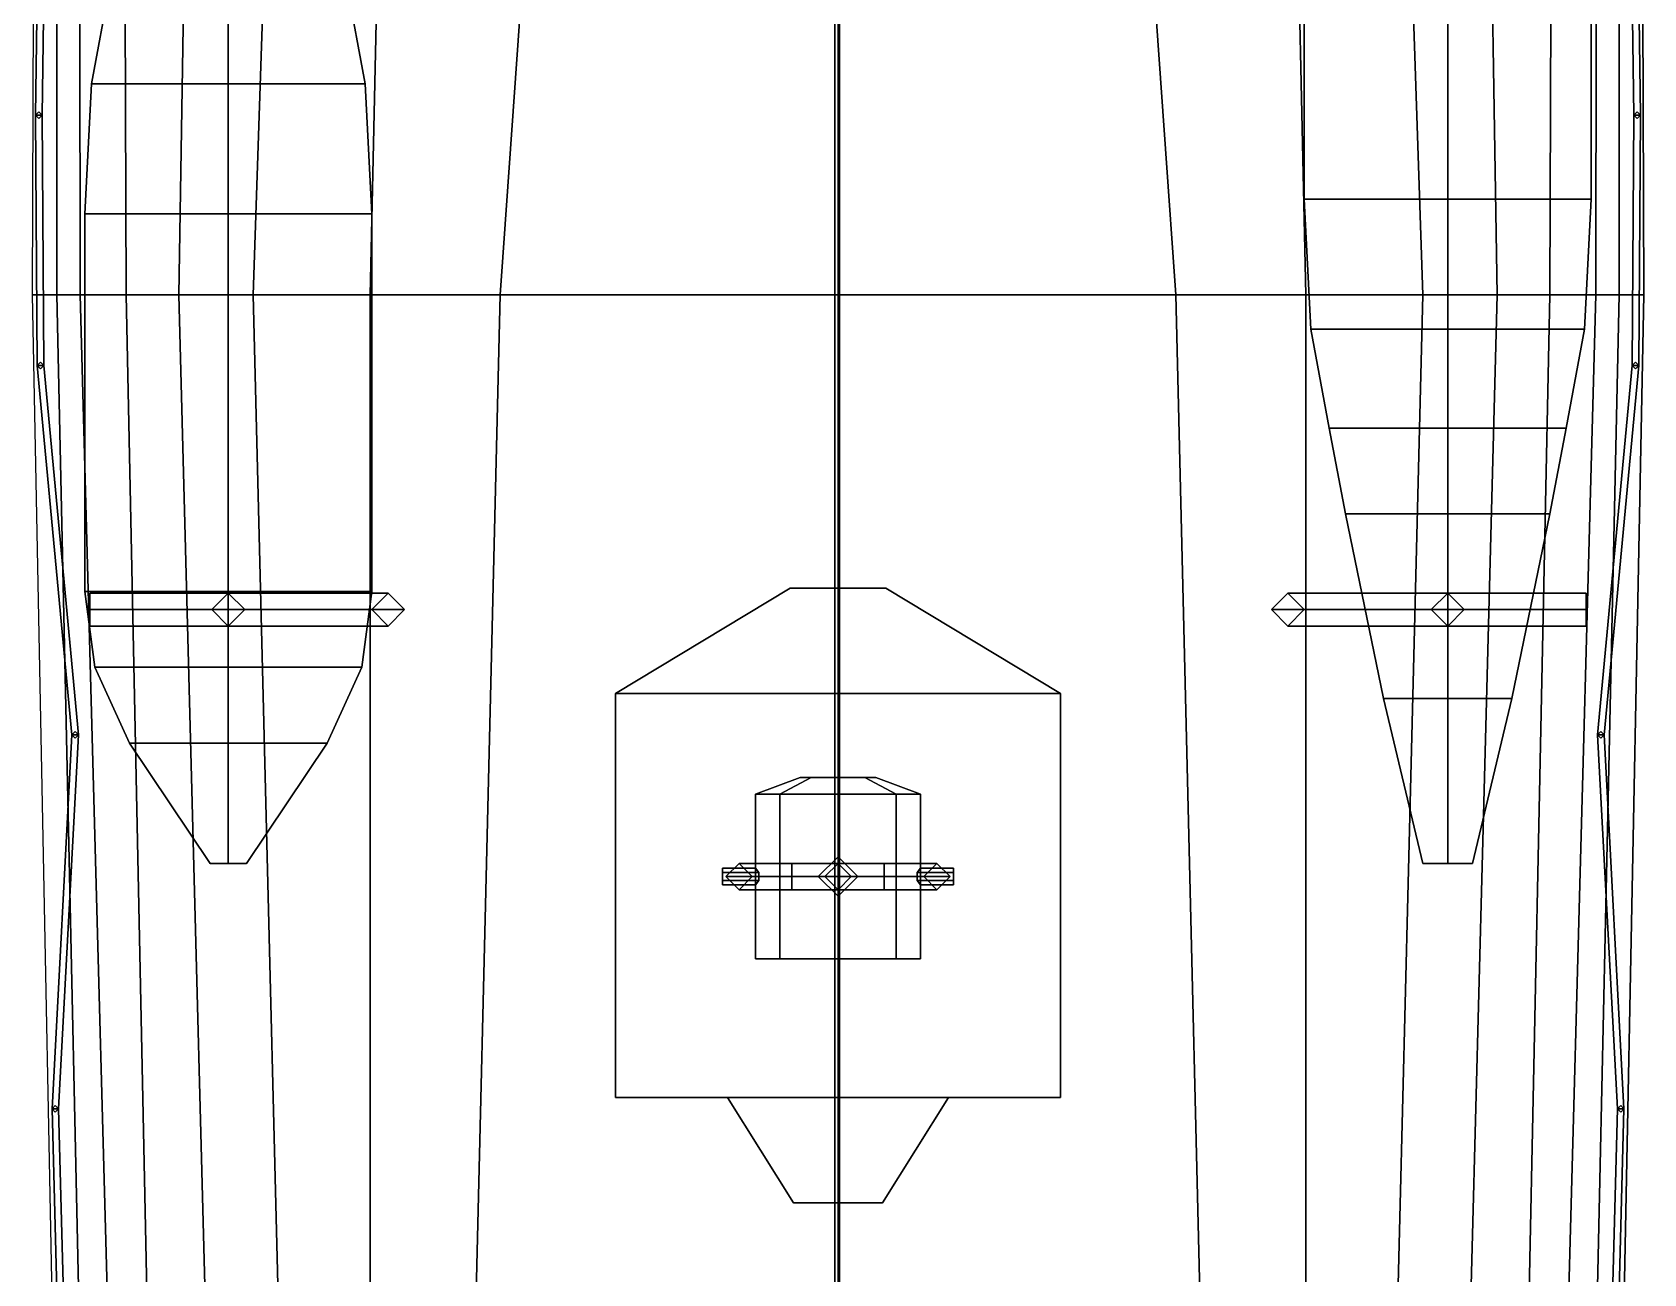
# Model space of a CAD drawing. Header units: millimetres. Extents: x -5 to 5, y -43 to 71.
# Drawn here: x -4.89 to 4.89, y -13.67 to -6.14 of the extents above; entities that cross this region are included whole.
import ezdxf

# ---------------------------------------------------------------- set-up
doc = ezdxf.new("R2010")
doc.units = ezdxf.units.MM
for name, color, linetype in [('boat', 3, 'Continuous'), ('hull2', 7, 'Continuous'), ('railings', 6, 'Continuous')]:
    doc.layers.add(name, color=color, linetype=linetype)

msp = doc.modelspace()

# ---------------------------------------------------------------- linework, layer by layer
for points in [[(-0.02, -15.82, 11.55), (0.01, -15.82, 11.57), (0.01, 6.67, 18.76), (-0.02, 6.67, 18.74)], [(0.01, -15.82, 11.53), (-0.02, -15.82, 11.55), (-0.02, 6.67, 18.74), (0.01, 6.67, 18.72)], [(0.01, -15.82, 11.57), (0.01, -15.82, 11.53), (0.01, 6.67, 18.72), (0.01, 6.67, 18.76)], [(-4.86, 0.9, 2.71), (-4.89, -7.73, 2.73), (4.89, -7.73, 2.73), (4.86, 0.9, 2.71)], [(2.05, -7.73, -2.57), (0, -7.73, -2.62), (0, 0.9, -2.72), (1.44, 0.9, -2.71)], [(2.65, 0.9, -2.61), (2.84, -7.73, -2.43), (2.05, -7.73, -2.57), (1.44, 0.9, -2.71)], [(3.26, 0.9, -2.45), (3.55, -7.73, -2.15), (2.84, -7.73, -2.43), (2.65, 0.9, -2.61)], [(3.86, 0.9, -2.15), (4, -7.73, -1.81), (3.55, -7.73, -2.15), (3.26, 0.9, -2.45)], [(4.35, 0.9, -1.63), (4.32, -7.73, -1.41), (4, -7.73, -1.81), (3.86, 0.9, -2.15)], [(4.61, 0.9, -1.05), (4.6, -7.73, -0.78), (4.32, -7.73, -1.41), (4.35, 0.9, -1.63)], [(4.74, 0.9, -0.26), (4.74, -7.73, -0.23), (4.6, -7.73, -0.78), (4.61, 0.9, -1.05)], [(4.86, 0.9, 2.71), (4.89, -7.73, 2.73), (4.74, -7.73, -0.23), (4.74, 0.9, -0.26)], [(-4.89, -7.73, 2.73), (-4.71, -16.9, 2.79), (4.71, -16.9, 2.79), (4.89, -7.73, 2.73)], [(2.27, -16.9, -2.25), (0, -16.9, -2.65), (0, -7.73, -2.62), (2.05, -7.73, -2.57)], [(2.84, -7.73, -2.43), (2.84, -16.9, -2.09), (2.27, -16.9, -2.25), (2.05, -7.73, -2.57)], [(3.55, -7.73, -2.15), (3.32, -16.9, -1.87), (2.84, -16.9, -2.09), (2.84, -7.73, -2.43)], [(4, -7.73, -1.81), (3.76, -16.9, -1.6), (3.32, -16.9, -1.87), (3.55, -7.73, -2.15)], [(4.32, -7.73, -1.41), (4.13, -16.9, -1.2), (3.76, -16.9, -1.6), (4, -7.73, -1.81)], [(4.6, -7.73, -0.78), (4.35, -16.9, -0.81), (4.13, -16.9, -1.2), (4.32, -7.73, -1.41)], [(4.74, -7.73, -0.23), (4.54, -16.9, -0.27), (4.35, -16.9, -0.81), (4.6, -7.73, -0.78)], [(4.89, -7.73, 2.73), (4.71, -16.9, 2.79), (4.54, -16.9, -0.27), (4.74, -7.73, -0.23)], [(-4.54, -9.74, 6.84), (-4.54, -9.64, 6.94), (-4.54, -9.54, 6.84), (-4.54, -9.64, 6.74)], [(-2.63, -9.64, 6.94), (-2.73, -9.54, 6.84), (-4.54, -9.54, 6.84), (-4.54, -9.64, 6.94)], [(-2.73, -9.54, 6.84), (-2.83, -9.64, 6.74), (-4.54, -9.64, 6.74), (-4.54, -9.54, 6.84)], [(-3.7, -9.54, 2.74), (-3.8, -9.64, 2.74), (-2.83, -9.64, 4), (-2.73, -9.54, 3.95)], [(-3.6, -9.64, 2.74), (-3.7, -9.54, 2.74), (-2.73, -9.54, 3.95), (-2.63, -9.64, 3.9)], [(-2.73, -9.54, 3.95), (-2.83, -9.64, 4), (-2.83, -9.64, 6.74), (-2.73, -9.54, 6.84)], [(-2.63, -9.64, 3.9), (-2.73, -9.54, 3.95), (-2.73, -9.54, 6.84), (-2.63, -9.64, 6.94)], [(-0.29, -9.51, 5.23), (-1.35, -10.15, 5.23), (1.35, -10.15, 5.23), (0.29, -9.51, 5.23)], [(-0.29, -9.51, 2.74), (-1.35, -10.15, 2.74), (-1.35, -10.15, 5.23), (-0.29, -9.51, 5.23)], [(0.29, -9.51, 5.23), (0.29, -9.51, 2.74), (-0.29, -9.51, 2.74), (-0.29, -9.51, 5.23)], [(1.35, -10.15, 5.23), (1.35, -10.15, 2.74), (0.29, -9.51, 2.74), (0.29, -9.51, 5.23)], [(2.73, -9.54, 6.84), (2.63, -9.64, 6.94), (4.54, -9.64, 6.94), (4.54, -9.54, 6.84)], [(2.73, -9.54, 3.95), (2.63, -9.64, 3.9), (2.63, -9.64, 6.94), (2.73, -9.54, 6.84)], [(3.7, -9.54, 2.74), (3.6, -9.64, 2.74), (2.63, -9.64, 3.9), (2.73, -9.54, 3.95)], [(2.83, -9.64, 6.74), (2.73, -9.54, 6.84), (4.54, -9.54, 6.84), (4.54, -9.64, 6.74)], [(2.83, -9.64, 4), (2.73, -9.54, 3.95), (2.73, -9.54, 6.84), (2.83, -9.64, 6.74)], [(3.8, -9.64, 2.74), (3.7, -9.54, 2.74), (2.73, -9.54, 3.95), (2.83, -9.64, 4)], [(4.54, -9.54, 6.84), (4.54, -9.64, 6.94), (4.54, -9.74, 6.84), (4.54, -9.64, 6.74)], [(-2.73, -9.74, 6.84), (-2.63, -9.64, 6.94), (-4.54, -9.64, 6.94), (-4.54, -9.74, 6.84)], [(-2.83, -9.64, 6.74), (-2.73, -9.74, 6.84), (-4.54, -9.74, 6.84), (-4.54, -9.64, 6.74)], [(-3.8, -9.64, 2.74), (-3.7, -9.74, 2.74), (-2.73, -9.74, 3.95), (-2.83, -9.64, 4)], [(-3.7, -9.74, 2.74), (-3.6, -9.64, 2.74), (-2.63, -9.64, 3.9), (-2.73, -9.74, 3.95)], [(-2.83, -9.64, 4), (-2.73, -9.74, 3.95), (-2.73, -9.74, 6.84), (-2.83, -9.64, 6.74)], [(-2.73, -9.74, 3.95), (-2.63, -9.64, 3.9), (-2.63, -9.64, 6.94), (-2.73, -9.74, 6.84)], [(2.63, -9.64, 6.94), (2.73, -9.74, 6.84), (4.54, -9.74, 6.84), (4.54, -9.64, 6.94)], [(2.63, -9.64, 3.9), (2.73, -9.74, 3.95), (2.73, -9.74, 6.84), (2.63, -9.64, 6.94)], [(3.6, -9.64, 2.74), (3.7, -9.74, 2.74), (2.73, -9.74, 3.95), (2.63, -9.64, 3.9)], [(2.73, -9.74, 6.84), (2.83, -9.64, 6.74), (4.54, -9.64, 6.74), (4.54, -9.74, 6.84)], [(2.73, -9.74, 3.95), (2.83, -9.64, 4), (2.83, -9.64, 6.74), (2.73, -9.74, 6.84)], [(3.7, -9.74, 2.74), (3.8, -9.64, 2.74), (2.83, -9.64, 4), (2.73, -9.74, 3.95)], [(-1.35, -10.15, 5.23), (-1.35, -12.6, 5.23), (1.35, -12.6, 5.23), (1.35, -10.15, 5.23)], [(-1.35, -10.15, 2.74), (-1.35, -12.6, 2.76), (-1.35, -12.6, 5.23), (-1.35, -10.15, 5.23)], [(1.35, -12.6, 5.23), (1.35, -12.6, 2.76), (1.35, -10.15, 2.74), (1.35, -10.15, 5.23)], [(-0.5, -10.76, 7.47), (-0.3536, -10.76, 7.8236), (-0.1626, -10.66, 7.6326), (-0.23, -10.66, 7.47)], [(-0.3536, -10.76, 7.1164), (-0.5, -10.76, 7.47), (-0.23, -10.66, 7.47), (-0.1626, -10.66, 7.3074)], [(-0.3536, -10.76, 7.8236), (0, -10.76, 7.97), (0, -10.66, 7.7), (-0.1626, -10.66, 7.6326)], [(0, -10.76, 6.97), (-0.3536, -10.76, 7.1164), (-0.1626, -10.66, 7.3074), (0, -10.66, 7.24)], [(-0.1626, -10.66, 7.6326), (0, -10.66, 7.7), (0.1626, -10.66, 7.6326), (-0.23, -10.66, 7.47)], [(-0.23, -10.66, 7.47), (0.1626, -10.66, 7.6326), (0.23, -10.66, 7.47), (-0.1626, -10.66, 7.3074)], [(-0.1626, -10.66, 7.3074), (0.23, -10.66, 7.47), (0.1626, -10.66, 7.3074), (0, -10.66, 7.24)], [(0, -10.76, 7.97), (0.3536, -10.76, 7.8236), (0.1626, -10.66, 7.6326), (0, -10.66, 7.7)], [(0.3536, -10.76, 7.1164), (0, -10.76, 6.97), (0, -10.66, 7.24), (0.1626, -10.66, 7.3074)], [(0.3536, -10.76, 7.8236), (0.5, -10.76, 7.47), (0.23, -10.66, 7.47), (0.1626, -10.66, 7.6326)], [(0.5, -10.76, 7.47), (0.3536, -10.76, 7.1164), (0.1626, -10.66, 7.3074), (0.23, -10.66, 7.47)], [(-0.5, -11.76, 7.47), (-0.3536, -11.76, 7.8236), (-0.3536, -10.76, 7.8236), (-0.5, -10.76, 7.47)], [(-0.3536, -11.76, 7.1164), (-0.5, -11.76, 7.47), (-0.5, -10.76, 7.47), (-0.3536, -10.76, 7.1164)], [(-0.3536, -11.76, 7.8236), (0, -11.76, 7.97), (0, -10.76, 7.97), (-0.3536, -10.76, 7.8236)], [(0, -11.76, 6.97), (-0.3536, -11.76, 7.1164), (-0.3536, -10.76, 7.1164), (0, -10.76, 6.97)], [(0, -11.76, 7.97), (0.3536, -11.76, 7.8236), (0.3536, -10.76, 7.8236), (0, -10.76, 7.97)], [(0.3536, -11.76, 7.1164), (0, -11.76, 6.97), (0, -10.76, 6.97), (0.3536, -10.76, 7.1164)], [(0.3536, -11.76, 7.8236), (0.5, -11.76, 7.47), (0.5, -10.76, 7.47), (0.3536, -10.76, 7.8236)], [(0.5, -11.76, 7.47), (0.3536, -11.76, 7.1164), (0.3536, -10.76, 7.1164), (0.5, -10.76, 7.47)], [(-0.08, -11.26, 6.57), (0, -11.18, 6.65), (0, -11.14, 5.23), (-0.12, -11.26, 5.23)], [(0, -11.18, 6.65), (0.08, -11.26, 6.57), (0.12, -11.26, 5.23), (0, -11.14, 5.23)], [(-0.7, -11.31, 7.47), (-0.7, -11.21, 7.47), (-0.7, -11.235, 7.4267), (-0.7, -11.285, 7.4267)], [(-0.7, -11.285, 7.5133), (-0.7, -11.235, 7.5133), (-0.7, -11.21, 7.47), (-0.7, -11.31, 7.47)], [(-0.5, -11.21, 7.47), (-0.48, -11.235, 7.4267), (-0.7, -11.235, 7.4267), (-0.7, -11.21, 7.47)], [(-0.48, -11.235, 7.5133), (-0.5, -11.21, 7.47), (-0.7, -11.21, 7.47), (-0.7, -11.235, 7.5133)], [(-0.48, -11.235, 7.4267), (-0.48, -11.285, 7.4267), (-0.7, -11.285, 7.4267), (-0.7, -11.235, 7.4267)], [(-0.48, -11.285, 7.5133), (-0.48, -11.235, 7.5133), (-0.7, -11.235, 7.5133), (-0.7, -11.285, 7.5133)], [(-0.68, -11.26, 6.78), (-0.6, -11.18, 6.84), (-0.28, -11.18, 6.65), (-0.28, -11.26, 6.57)], [(-0.6, -11.18, 6.84), (-0.68, -11.26, 6.78), (-0.68, -11.26, 7.55), (-0.6, -11.18, 7.55)], [(-0.52, -11.26, 7.55), (-0.6, -11.18, 7.55), (-0.68, -11.26, 7.55), (-0.6, -11.34, 7.55)], [(-0.6, -11.18, 6.84), (-0.52, -11.26, 6.91), (-0.28, -11.26, 6.73), (-0.28, -11.18, 6.65)], [(-0.52, -11.26, 6.91), (-0.6, -11.18, 6.84), (-0.6, -11.18, 7.55), (-0.52, -11.26, 7.55)], [(-0.28, -11.26, 6.57), (-0.28, -11.18, 6.65), (0.28, -11.18, 6.65), (0.28, -11.26, 6.57)], [(-0.28, -11.18, 6.65), (-0.28, -11.26, 6.73), (0.28, -11.26, 6.73), (0.28, -11.18, 6.65)], [(0.6, -11.18, 6.84), (0.68, -11.26, 6.78), (0.28, -11.26, 6.57), (0.28, -11.18, 6.65)], [(0.52, -11.26, 6.91), (0.6, -11.18, 6.84), (0.28, -11.18, 6.65), (0.28, -11.26, 6.73)], [(0.5, -11.21, 7.47), (0.48, -11.235, 7.5133), (0.7, -11.235, 7.5133), (0.7, -11.21, 7.47)], [(0.48, -11.235, 7.4267), (0.5, -11.21, 7.47), (0.7, -11.21, 7.47), (0.7, -11.235, 7.4267)], [(0.48, -11.235, 7.5133), (0.48, -11.285, 7.5133), (0.7, -11.285, 7.5133), (0.7, -11.235, 7.5133)], [(0.48, -11.285, 7.4267), (0.48, -11.235, 7.4267), (0.7, -11.235, 7.4267), (0.7, -11.285, 7.4267)], [(0.6, -11.18, 6.84), (0.52, -11.26, 6.91), (0.52, -11.26, 7.55), (0.6, -11.18, 7.55)], [(0.68, -11.26, 7.55), (0.6, -11.18, 7.55), (0.52, -11.26, 7.55), (0.6, -11.34, 7.55)], [(0.68, -11.26, 6.78), (0.6, -11.18, 6.84), (0.6, -11.18, 7.55), (0.68, -11.26, 7.55)], [(0.7, -11.235, 7.5133), (0.7, -11.285, 7.5133), (0.7, -11.31, 7.47), (0.7, -11.21, 7.47)], [(0.7, -11.21, 7.47), (0.7, -11.31, 7.47), (0.7, -11.285, 7.4267), (0.7, -11.235, 7.4267)], [(-0.48, -11.285, 7.4267), (-0.5, -11.31, 7.47), (-0.7, -11.31, 7.47), (-0.7, -11.285, 7.4267)], [(-0.5, -11.31, 7.47), (-0.48, -11.285, 7.5133), (-0.7, -11.285, 7.5133), (-0.7, -11.31, 7.47)], [(-0.6, -11.34, 6.84), (-0.68, -11.26, 6.78), (-0.28, -11.26, 6.57), (-0.28, -11.34, 6.65)], [(-0.68, -11.26, 6.78), (-0.6, -11.34, 6.84), (-0.6, -11.34, 7.55), (-0.68, -11.26, 7.55)], [(-0.52, -11.26, 6.91), (-0.6, -11.34, 6.84), (-0.28, -11.34, 6.65), (-0.28, -11.26, 6.73)], [(-0.6, -11.34, 6.84), (-0.52, -11.26, 6.91), (-0.52, -11.26, 7.55), (-0.6, -11.34, 7.55)], [(-0.28, -11.34, 6.65), (-0.28, -11.26, 6.57), (0.28, -11.26, 6.57), (0.28, -11.34, 6.65)], [(-0.28, -11.26, 6.73), (-0.28, -11.34, 6.65), (0.28, -11.34, 6.65), (0.28, -11.26, 6.73)], [(0, -11.34, 6.65), (-0.08, -11.26, 6.57), (-0.12, -11.26, 5.23), (0, -11.38, 5.23)], [(0.08, -11.26, 6.57), (0, -11.34, 6.65), (0, -11.38, 5.23), (0.12, -11.26, 5.23)], [(0.68, -11.26, 6.78), (0.6, -11.34, 6.84), (0.28, -11.34, 6.65), (0.28, -11.26, 6.57)], [(0.6, -11.34, 6.84), (0.52, -11.26, 6.91), (0.28, -11.26, 6.73), (0.28, -11.34, 6.65)], [(0.48, -11.285, 7.5133), (0.5, -11.31, 7.47), (0.7, -11.31, 7.47), (0.7, -11.285, 7.5133)], [(0.5, -11.31, 7.47), (0.48, -11.285, 7.4267), (0.7, -11.285, 7.4267), (0.7, -11.31, 7.47)], [(0.52, -11.26, 6.91), (0.6, -11.34, 6.84), (0.6, -11.34, 7.55), (0.52, -11.26, 7.55)], [(0.6, -11.34, 6.84), (0.68, -11.26, 6.78), (0.68, -11.26, 7.55), (0.6, -11.34, 7.55)], [(-0.5, -11.76, 7.47), (0.3536, -11.76, 7.1164), (0.5, -11.76, 7.47), (-0.3536, -11.76, 7.8236)], [(-0.3536, -11.76, 7.1164), (0, -11.76, 6.97), (0.3536, -11.76, 7.1164), (-0.5, -11.76, 7.47)], [(-0.3536, -11.76, 7.8236), (0.5, -11.76, 7.47), (0.3536, -11.76, 7.8236), (0, -11.76, 7.97)], [(-1.35, -12.6, 5.23), (-1.35, -12.6, 2.76), (1.35, -12.6, 2.76), (1.35, -12.6, 5.23)], [(-0.67, -12.6, 3.72), (-0.27, -13.24, 3.72), (-0.27, -13.24, 4.33), (-0.67, -12.6, 4.33)], [(0.67, -12.6, 3.72), (0.27, -13.24, 3.72), (-0.27, -13.24, 3.72), (-0.67, -12.6, 3.72)], [(-0.67, -12.6, 4.33), (-0.27, -13.24, 4.33), (0.27, -13.24, 4.33), (0.67, -12.6, 4.33)], [(0.27, -13.24, 4.33), (0.27, -13.24, 3.72), (0.67, -12.6, 3.72), (0.67, -12.6, 4.33)], [(-0.27, -13.24, 4.33), (-0.27, -13.24, 3.72), (0.27, -13.24, 3.72), (0.27, -13.24, 4.33)]]:
    msp.add_3dface(points)
at = {"layer": 'boat'}
for points in [[(3.7, -7.15, 4.13), (3.7, -4.86, 4.06), (2.83, -4.86, 5.22), (2.83, -7.15, 5.14)], [(2.83, -7.15, 5.14), (2.83, -4.86, 5.22), (3.7, -4.86, 4.06), (3.7, -7.15, 4.13)], [(4.57, -7.15, 5.14), (4.57, -4.86, 5.22), (3.7, -4.86, 4.06), (3.7, -7.15, 4.13)], [(3.7, -7.15, 4.13), (3.7, -4.86, 4.06), (4.57, -4.86, 5.22), (4.57, -7.15, 5.14)], [(-4.42, -5.85, 5.18), (-4.53, -6.45, 5.15), (-3.7, -6.45, 4.15), (-3.7, -5.85, 4.16)], [(-3.7, -5.85, 4.16), (-3.7, -6.45, 4.15), (-4.53, -6.45, 5.15), (-4.42, -5.85, 5.18)], [(-3.7, -5.85, 4.16), (-3.7, -6.45, 4.15), (-2.87, -6.45, 5.15), (-2.98, -5.85, 5.18)], [(-2.98, -5.85, 5.18), (-2.87, -6.45, 5.15), (-3.7, -6.45, 4.15), (-3.7, -5.85, 4.16)], [(-4.53, -6.45, 5.15), (-4.57, -7.24, 5.14), (-3.7, -7.24, 4.13), (-3.7, -6.45, 4.15)], [(-3.7, -6.45, 4.15), (-3.7, -7.24, 4.13), (-4.57, -7.24, 5.14), (-4.53, -6.45, 5.15)], [(-3.7, -6.45, 4.15), (-3.7, -7.24, 4.13), (-2.83, -7.24, 5.14), (-2.87, -6.45, 5.15)], [(-2.87, -6.45, 5.15), (-2.83, -7.24, 5.14), (-3.7, -7.24, 4.13), (-3.7, -6.45, 4.15)], [(3.7, -7.94, 4.15), (3.7, -7.15, 4.13), (2.83, -7.15, 5.14), (2.87, -7.94, 5.15)], [(2.87, -7.94, 5.15), (2.83, -7.15, 5.14), (3.7, -7.15, 4.13), (3.7, -7.94, 4.15)], [(4.53, -7.94, 5.15), (4.57, -7.15, 5.14), (3.7, -7.15, 4.13), (3.7, -7.94, 4.15)], [(3.7, -7.94, 4.15), (3.7, -7.15, 4.13), (4.57, -7.15, 5.14), (4.53, -7.94, 5.15)], [(-4.57, -7.24, 5.14), (-4.57, -9.53, 5.22), (-3.7, -9.53, 4.06), (-3.7, -7.24, 4.13)], [(-3.7, -7.24, 4.13), (-3.7, -9.53, 4.06), (-4.57, -9.53, 5.22), (-4.57, -7.24, 5.14)], [(-3.7, -7.24, 4.13), (-3.7, -9.53, 4.06), (-2.83, -9.53, 5.22), (-2.83, -7.24, 5.14)], [(-2.83, -7.24, 5.14), (-2.83, -9.53, 5.22), (-3.7, -9.53, 4.06), (-3.7, -7.24, 4.13)], [(3.7, -8.54, 4.16), (3.7, -7.94, 4.15), (2.87, -7.94, 5.15), (2.98, -8.54, 5.18)], [(2.98, -8.54, 5.18), (2.87, -7.94, 5.15), (3.7, -7.94, 4.15), (3.7, -8.54, 4.16)], [(4.42, -8.54, 5.18), (4.53, -7.94, 5.15), (3.7, -7.94, 4.15), (3.7, -8.54, 4.16)], [(3.7, -8.54, 4.16), (3.7, -7.94, 4.15), (4.53, -7.94, 5.15), (4.42, -8.54, 5.18)], [(3.08, -9.06, 5.21), (2.98, -8.54, 5.18), (3.7, -8.54, 4.16), (3.7, -9.06, 4.31)], [(3.7, -9.06, 4.31), (3.7, -8.54, 4.16), (2.98, -8.54, 5.18), (3.08, -9.06, 5.21)], [(4.32, -9.06, 5.21), (4.42, -8.54, 5.18), (3.7, -8.54, 4.16), (3.7, -9.06, 4.31)], [(3.7, -9.06, 4.31), (3.7, -8.54, 4.16), (4.42, -8.54, 5.18), (4.32, -9.06, 5.21)], [(3.31, -10.18, 5.28), (3.08, -9.06, 5.21), (3.7, -9.06, 4.31), (3.7, -10.18, 4.59)], [(3.7, -10.18, 4.59), (3.7, -9.06, 4.31), (3.08, -9.06, 5.21), (3.31, -10.18, 5.28)], [(3.7, -10.18, 4.59), (3.7, -9.06, 4.31), (4.32, -9.06, 5.21), (4.09, -10.18, 5.28)], [(4.09, -10.18, 5.28), (4.32, -9.06, 5.21), (3.7, -9.06, 4.31), (3.7, -10.18, 4.59)], [(-3.7, -9.53, 4.06), (-3.7, -9.99, 4.09), (-4.51, -9.99, 5.24), (-4.57, -9.53, 5.22)], [(-4.57, -9.53, 5.22), (-4.51, -9.99, 5.24), (-3.7, -9.99, 4.09), (-3.7, -9.53, 4.06)], [(-2.83, -9.53, 5.22), (-2.89, -9.99, 5.24), (-3.7, -9.99, 4.09), (-3.7, -9.53, 4.06)], [(-3.7, -9.53, 4.06), (-3.7, -9.99, 4.09), (-2.89, -9.99, 5.24), (-2.83, -9.53, 5.22)], [(-3.7, -9.99, 4.09), (-3.7, -10.45, 4.15), (-4.3, -10.45, 5.3), (-4.51, -9.99, 5.24)], [(-4.51, -9.99, 5.24), (-4.3, -10.45, 5.3), (-3.7, -10.45, 4.15), (-3.7, -9.99, 4.09)], [(-2.89, -9.99, 5.24), (-3.1, -10.45, 5.3), (-3.7, -10.45, 4.15), (-3.7, -9.99, 4.09)], [(-3.7, -9.99, 4.09), (-3.7, -10.45, 4.15), (-3.1, -10.45, 5.3), (-2.89, -9.99, 5.24)], [(3.7, -11.18, 4.94), (3.7, -10.18, 4.59), (3.31, -10.18, 5.28), (3.55, -11.18, 5.3)], [(3.55, -11.18, 5.3), (3.31, -10.18, 5.28), (3.7, -10.18, 4.59), (3.7, -11.18, 4.94)], [(3.7, -11.18, 4.94), (3.7, -10.18, 4.59), (4.09, -10.18, 5.28), (3.85, -11.18, 5.3)], [(3.85, -11.18, 5.3), (4.09, -10.18, 5.28), (3.7, -10.18, 4.59), (3.7, -11.18, 4.94)], [(-4.3, -10.45, 5.3), (-3.81, -11.18, 5.37), (-3.7, -11.18, 5.16), (-3.7, -10.45, 4.15)], [(-3.7, -10.45, 4.15), (-3.7, -11.18, 5.16), (-3.81, -11.18, 5.37), (-4.3, -10.45, 5.3)], [(-3.7, -10.45, 4.15), (-3.7, -11.18, 5.16), (-3.59, -11.18, 5.37), (-3.1, -10.45, 5.3)], [(-3.1, -10.45, 5.3), (-3.59, -11.18, 5.37), (-3.7, -11.18, 5.16), (-3.7, -10.45, 4.15)], [(-3.7, -11.18, 5.16), (-3.7, -11.18, 5.16), (-3.59, -11.18, 5.37), (-3.81, -11.18, 5.37)], [(-3.81, -11.18, 5.37), (-3.59, -11.18, 5.37), (-3.7, -11.18, 5.16)], [(3.7, -11.18, 4.94), (3.7, -11.18, 4.94), (3.55, -11.18, 5.3), (3.85, -11.18, 5.3)], [(3.85, -11.18, 5.3), (3.55, -11.18, 5.3), (3.7, -11.18, 4.94)]]:
    msp.add_3dface(points, dxfattribs=at)
at = {"layer": 'hull2'}
for points in [[(-4.86, 0.9, 2.71), (-4.89, -7.73, 2.73), (-4.74, -7.73, -0.23), (-4.74, 0.9, -0.26)], [(-4.74, 0.9, -0.26), (-4.74, -7.73, -0.23), (-4.6, -7.73, -0.78), (-4.61, 0.9, -1.05)], [(-4.61, 0.9, -1.05), (-4.6, -7.73, -0.78), (-4.32, -7.73, -1.41), (-4.35, 0.9, -1.63)], [(-4.35, 0.9, -1.63), (-4.32, -7.73, -1.41), (-4, -7.73, -1.81), (-3.86, 0.9, -2.15)], [(-3.86, 0.9, -2.15), (-4, -7.73, -1.81), (-3.55, -7.73, -2.15), (-3.26, 0.9, -2.45)], [(-3.26, 0.9, -2.45), (-3.55, -7.73, -2.15), (-2.84, -7.73, -2.43), (-2.65, 0.9, -2.61)], [(-2.65, 0.9, -2.61), (-2.84, -7.73, -2.43), (-2.05, -7.73, -2.57), (-1.44, 0.9, -2.71)], [(-2.05, -7.73, -2.57), (0, -7.73, -2.62), (0, 0.9, -2.72), (-1.44, 0.9, -2.71)], [(-4.89, -7.73, 2.73), (-4.71, -16.9, 2.79), (-4.54, -16.9, -0.27), (-4.74, -7.73, -0.23)], [(-4.74, -7.73, -0.23), (-4.54, -16.9, -0.27), (-4.35, -16.9, -0.81), (-4.6, -7.73, -0.78)], [(-4.6, -7.73, -0.78), (-4.35, -16.9, -0.81), (-4.13, -16.9, -1.2), (-4.32, -7.73, -1.41)], [(-4.32, -7.73, -1.41), (-4.13, -16.9, -1.2), (-3.76, -16.9, -1.6), (-4, -7.73, -1.81)], [(-4, -7.73, -1.81), (-3.76, -16.9, -1.6), (-3.32, -16.9, -1.87), (-3.55, -7.73, -2.15)], [(-3.55, -7.73, -2.15), (-3.32, -16.9, -1.87), (-2.84, -16.9, -2.09), (-2.84, -7.73, -2.43)], [(-2.84, -7.73, -2.43), (-2.84, -16.9, -2.09), (-2.27, -16.9, -2.25), (-2.05, -7.73, -2.57)], [(-2.27, -16.9, -2.25), (0, -16.9, -2.65), (0, -7.73, -2.62), (-2.05, -7.73, -2.57)]]:
    msp.add_3dface(points, dxfattribs=at)
at = {"layer": 'railings'}
for points in [[(-4.85, -5.17, 3.84), (-4.87, -6.64, 3.84), (-4.83, -6.64, 3.84), (-4.81, -5.17, 3.84)], [(-4.81, -5.17, 3.84), (-4.83, -6.64, 3.84), (-4.87, -6.64, 3.84), (-4.85, -5.17, 3.84)], [(4.81, -5.17, 3.84), (4.83, -6.64, 3.84), (4.87, -6.64, 3.84), (4.85, -5.17, 3.84)], [(4.85, -5.17, 3.84), (4.87, -6.64, 3.84), (4.83, -6.64, 3.84), (4.81, -5.17, 3.84)], [(-4.87, -6.64, 2.72), (-4.85, -6.62, 2.72), (-4.85, -6.62, 3.84), (-4.87, -6.64, 3.84)], [(-4.83, -6.64, 3.84), (-4.82, -8.16, 3.85), (-4.86, -8.16, 3.85), (-4.87, -6.64, 3.84)], [(-4.87, -6.64, 3.84), (-4.86, -8.16, 3.85), (-4.82, -8.16, 3.85), (-4.83, -6.64, 3.84)], [(-4.85, -6.66, 2.72), (-4.87, -6.64, 2.72), (-4.87, -6.64, 3.84), (-4.85, -6.66, 3.84)], [(-4.85, -6.62, 2.72), (-4.83, -6.64, 2.72), (-4.83, -6.64, 3.84), (-4.85, -6.62, 3.84)], [(-4.83, -6.64, 2.72), (-4.85, -6.66, 2.72), (-4.85, -6.66, 3.84), (-4.83, -6.64, 3.84)], [(4.87, -6.64, 3.84), (4.86, -8.16, 3.85), (4.82, -8.16, 3.85), (4.83, -6.64, 3.84)], [(4.83, -6.64, 3.84), (4.82, -8.16, 3.85), (4.86, -8.16, 3.85), (4.87, -6.64, 3.84)], [(4.85, -6.62, 2.72), (4.83, -6.64, 2.72), (4.83, -6.64, 3.84), (4.85, -6.62, 3.84)], [(4.83, -6.64, 2.72), (4.85, -6.66, 2.72), (4.85, -6.66, 3.84), (4.83, -6.64, 3.84)], [(4.87, -6.64, 2.72), (4.85, -6.62, 2.72), (4.85, -6.62, 3.84), (4.87, -6.64, 3.84)], [(4.85, -6.66, 2.72), (4.87, -6.64, 2.72), (4.87, -6.64, 3.84), (4.85, -6.66, 3.84)], [(-4.86, -8.16, 2.73), (-4.84, -8.14, 2.73), (-4.84, -8.14, 3.85), (-4.86, -8.16, 3.85)], [(-4.86, -8.16, 3.85), (-4.65, -10.4, 3.86), (-4.61, -10.4, 3.86), (-4.82, -8.16, 3.85)], [(-4.82, -8.16, 3.85), (-4.61, -10.4, 3.86), (-4.65, -10.4, 3.86), (-4.86, -8.16, 3.85)], [(-4.84, -8.18, 2.73), (-4.86, -8.16, 2.73), (-4.86, -8.16, 3.85), (-4.84, -8.18, 3.85)], [(-4.84, -8.14, 2.73), (-4.82, -8.16, 2.73), (-4.82, -8.16, 3.85), (-4.84, -8.14, 3.85)], [(-4.82, -8.16, 2.73), (-4.84, -8.18, 2.73), (-4.84, -8.18, 3.85), (-4.82, -8.16, 3.85)], [(4.82, -8.16, 3.85), (4.61, -10.4, 3.86), (4.65, -10.4, 3.86), (4.86, -8.16, 3.85)], [(4.86, -8.16, 3.85), (4.65, -10.4, 3.86), (4.61, -10.4, 3.86), (4.82, -8.16, 3.85)], [(4.84, -8.14, 2.73), (4.82, -8.16, 2.73), (4.82, -8.16, 3.85), (4.84, -8.14, 3.85)], [(4.82, -8.16, 2.73), (4.84, -8.18, 2.73), (4.84, -8.18, 3.85), (4.82, -8.16, 3.85)], [(4.86, -8.16, 2.73), (4.84, -8.14, 2.73), (4.84, -8.14, 3.85), (4.86, -8.16, 3.85)], [(4.84, -8.18, 2.73), (4.86, -8.16, 2.73), (4.86, -8.16, 3.85), (4.84, -8.18, 3.85)], [(-0.29, -9.51, 5.23), (-1.35, -10.15, 5.23), (-1.35, -10.15, 6.52), (-0.29, -9.51, 6.52)], [(-0.29, -9.51, 6.52), (-1.35, -10.15, 6.52), (-1.35, -10.15, 5.23), (-0.29, -9.51, 5.23)], [(0.29, -9.51, 5.23), (-0.29, -9.51, 5.23), (-0.29, -9.51, 6.52), (0.29, -9.51, 6.52)], [(0.29, -9.51, 6.52), (-0.29, -9.51, 6.52), (-0.29, -9.51, 5.23), (0.29, -9.51, 5.23)], [(0.29, -9.51, 5.23), (1.35, -10.15, 5.23), (1.35, -10.15, 6.52), (0.29, -9.51, 6.52)], [(0.29, -9.51, 6.52), (1.35, -10.15, 6.52), (1.35, -10.15, 5.23), (0.29, -9.51, 5.23)], [(-1.35, -10.15, 5.23), (-1.35, -11.35, 5.23), (-1.35, -11.35, 6.52), (-1.35, -10.15, 6.52)], [(-1.35, -10.15, 6.52), (-1.35, -11.35, 6.52), (-1.35, -11.35, 5.23), (-1.35, -10.15, 5.23)], [(1.35, -10.15, 6.52), (1.35, -11.35, 6.52), (1.35, -11.35, 5.23), (1.35, -10.15, 5.23)], [(1.35, -10.15, 5.23), (1.35, -11.35, 5.23), (1.35, -11.35, 6.52), (1.35, -10.15, 6.52)], [(-4.65, -10.4, 3.86), (-4.77, -12.67, 3.88), (-4.73, -12.67, 3.88), (-4.61, -10.4, 3.86)], [(-4.61, -10.4, 3.86), (-4.73, -12.67, 3.88), (-4.77, -12.67, 3.88), (-4.65, -10.4, 3.86)], [(-4.65, -10.4, 2.74), (-4.63, -10.38, 2.74), (-4.63, -10.38, 3.86), (-4.65, -10.4, 3.86)], [(-4.63, -10.42, 2.74), (-4.65, -10.4, 2.74), (-4.65, -10.4, 3.86), (-4.63, -10.42, 3.86)], [(-4.63, -10.38, 2.74), (-4.61, -10.4, 2.74), (-4.61, -10.4, 3.86), (-4.63, -10.38, 3.86)], [(-4.61, -10.4, 2.74), (-4.63, -10.42, 2.74), (-4.63, -10.42, 3.86), (-4.61, -10.4, 3.86)], [(4.63, -10.38, 2.74), (4.61, -10.4, 2.74), (4.61, -10.4, 3.86), (4.63, -10.38, 3.86)], [(4.61, -10.4, 2.74), (4.63, -10.42, 2.74), (4.63, -10.42, 3.86), (4.61, -10.4, 3.86)], [(4.65, -10.4, 3.86), (4.77, -12.67, 3.88), (4.73, -12.67, 3.88), (4.61, -10.4, 3.86)], [(4.61, -10.4, 3.86), (4.73, -12.67, 3.88), (4.77, -12.67, 3.88), (4.65, -10.4, 3.86)], [(4.65, -10.4, 2.74), (4.63, -10.38, 2.74), (4.63, -10.38, 3.86), (4.65, -10.4, 3.86)], [(4.63, -10.42, 2.74), (4.65, -10.4, 2.74), (4.65, -10.4, 3.86), (4.63, -10.42, 3.86)], [(-4.77, -12.67, 2.76), (-4.75, -12.65, 2.76), (-4.75, -12.65, 3.88), (-4.77, -12.67, 3.88)], [(-4.77, -12.67, 3.88), (-4.72, -14.56, 3.89), (-4.68, -14.56, 3.89), (-4.73, -12.67, 3.88)], [(-4.73, -12.67, 3.88), (-4.68, -14.56, 3.89), (-4.72, -14.56, 3.89), (-4.77, -12.67, 3.88)], [(-4.75, -12.69, 2.76), (-4.77, -12.67, 2.76), (-4.77, -12.67, 3.88), (-4.75, -12.69, 3.88)], [(-4.75, -12.65, 2.76), (-4.73, -12.67, 2.76), (-4.73, -12.67, 3.88), (-4.75, -12.65, 3.88)], [(-4.73, -12.67, 2.76), (-4.75, -12.69, 2.76), (-4.75, -12.69, 3.88), (-4.73, -12.67, 3.88)], [(4.73, -12.67, 3.88), (4.68, -14.56, 3.89), (4.72, -14.56, 3.89), (4.77, -12.67, 3.88)], [(4.77, -12.67, 3.88), (4.72, -14.56, 3.89), (4.68, -14.56, 3.89), (4.73, -12.67, 3.88)], [(4.75, -12.65, 2.76), (4.73, -12.67, 2.76), (4.73, -12.67, 3.88), (4.75, -12.65, 3.88)], [(4.73, -12.67, 2.76), (4.75, -12.69, 2.76), (4.75, -12.69, 3.88), (4.73, -12.67, 3.88)], [(4.77, -12.67, 2.76), (4.75, -12.65, 2.76), (4.75, -12.65, 3.88), (4.77, -12.67, 3.88)], [(4.75, -12.69, 2.76), (4.77, -12.67, 2.76), (4.77, -12.67, 3.88), (4.75, -12.69, 3.88)]]:
    msp.add_3dface(points, dxfattribs=at)

doc.saveas('drawing.dxf')
